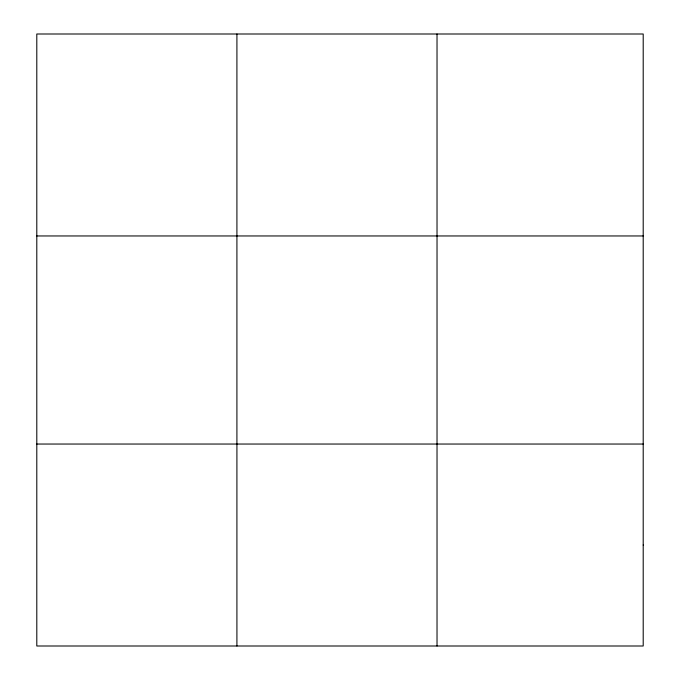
<?xml version="1.0" encoding="UTF-8"?>
<svg xmlns="http://www.w3.org/2000/svg" width="680" height="680" viewBox="0 0 680 680"><rect width="100%" height="100%" fill="white"/><g stroke="black" fill="none" stroke-linecap="round" stroke-linejoin="round"><path stroke-width="1.02" d="M236.912 646L236.912 34M437.027 646L437.027 34M36.797 235.96L643.203 235.96M36.797 444.04L643.203 444.04M643.203 545.02L643.203 646L36.797 646L36.797 34L643.203 34L643.203 545.02"/></g></svg>
